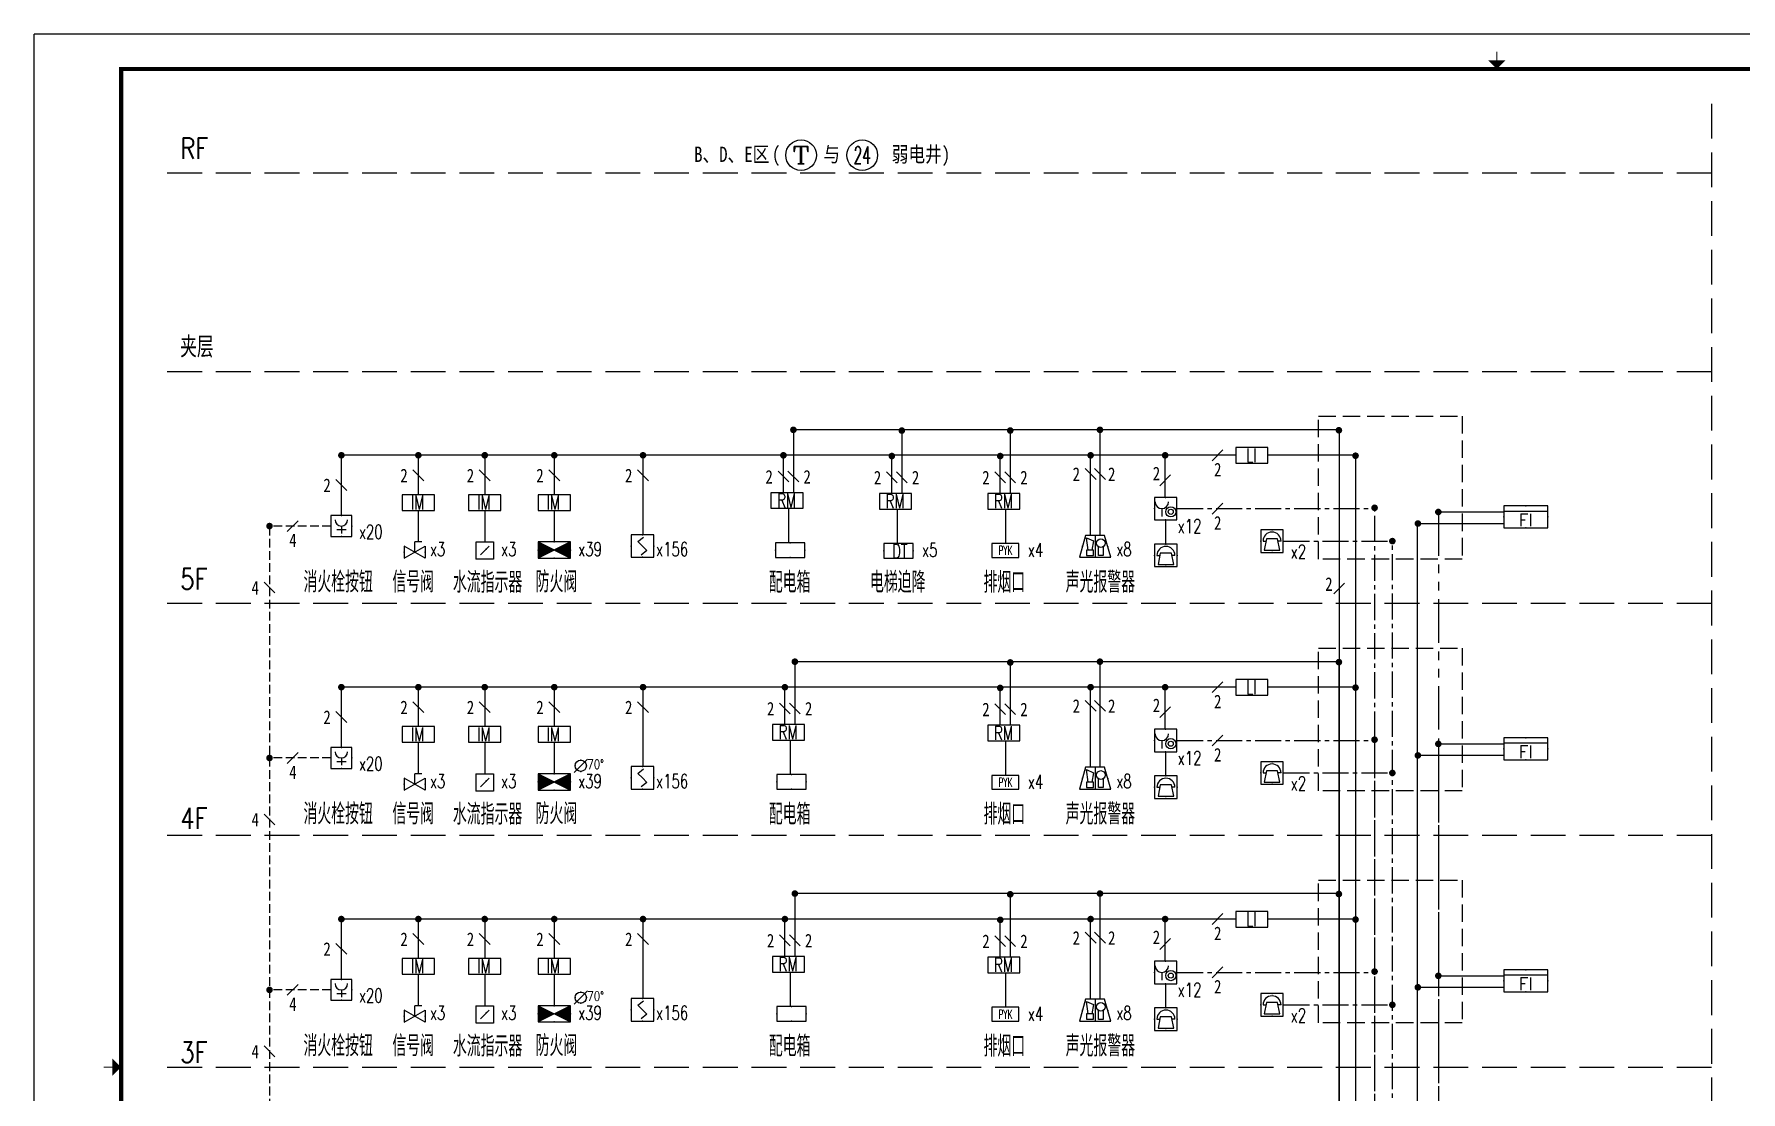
# Model space of a CAD drawing. Extents: x 913510 to 997610, y -270398 to 254224.
# Drawn here: x 913510 to 962577, y -171153 to -140743 of the extents above; entities that cross this region are included whole.
import ezdxf
from ezdxf.enums import TextEntityAlignment as Align

# ---------------------------------------------------------------- set-up
doc = ezdxf.new("R2010")
doc.units = 0
doc.header["$LTSCALE"] = 1000
doc.header["$MEASUREMENT"] = 0
for name, pattern in [('CENTER2', [1.125, 0.75, -0.125, 0.125, -0.125]), ('DASH', [0.35, 0.25, -0.1]), ('PHANTOM2', [1.25, 0.625, -0.125, 0.125, -0.125, 0.125, -0.125])]:
    doc.linetypes.add(name, pattern=pattern)
for name, color, linetype in [('0A', 7, 'Continuous'), ('AXIS', 3, 'Continuous'), ('AXIS_TEXT', 7, 'Continuous'), ('DIM-照明', 3, 'Continuous'), ('EQUIP', 3, 'Continuous'), ('EQUIP-消防', 3, 'Continuous'), ('TEL_TEXT', 7, 'Continuous'), ('WIRE-4', 6, 'Continuous'), ('图框', 139, 'Continuous'), ('电气', 2, 'Continuous'), ('电气-设备标注', 4, 'Continuous'), ('电气标注', 61, 'Continuous'), ('电气说明', 2, 'Continuous'), ('线路', 6, 'Continuous')]:
    doc.layers.add(name, color=color, linetype=linetype)
doc.styles.add('_COMPLEX', font='COMPLEX.shx', dxfattribs={"width": 0.5})
doc.styles.add('_TCH_AXIS', font='COMPLEX', dxfattribs={"bigfont": 'GBCBIG'})
doc.styles.add('_TEL_DIM', font='SIMPLEX', dxfattribs={"width": 0.8, "height": 3.5, "bigfont": 'HZTXT'})
doc.styles.add('COMPLEX', font='COMPLEX')
doc.styles.add('hzd', font='simplex.shx', dxfattribs={"width": 0.8, "bigfont": 'hztxt.shx'})
doc.styles.add('HZTXT', font='tj-romans1.shx', dxfattribs={"width": 0.6, "bigfont": 'hztxt.shx'})
doc.styles.get("Standard").update_dxf_attribs({"font": 'simhei.ttf'})
doc.styles.add('tjhztxt', font='tjromans.shx', dxfattribs={"bigfont": 'tjhztxt.shx'})
doc.styles.add('标题大', font='simhei.ttf')

# ---------------------------------------------------------------- blocks, each defined once
blk = doc.blocks.new('$TelecSys$00000014')
blk.add_line((0.4, 0.4), (-0.4, -0.4))
at = {"width": 0.8}
blk.add_attdef('N', text='', height=1, dxfattribs=at).set_placement((-0.02, 1.06), align=Align.MIDDLE)
blk = doc.blocks.new('$equip$00001630')
for p, q in [((-0.5, 0), (-0.5, -1)), ((0.5, 0), (-0.5, 0)), ((0.5, -1), (0.5, 0)), ((-0.169, -0.5), (-0.169, -0.85)), ((-0.5, -1), (0.5, -1))]:
    blk.add_line(p, q)
for radius in [0.226, 0.113]:
    blk.add_circle((0.227, -0.64), radius)
blk.add_arc((-0.169, -0.2), 0.3, 180, 0)
for p in [(0, 0), (-0.5, -0.5), (0.5, -0.5), (0, -1)]:
    blk.add_point(p)
at = {"flags": 9}
blk.add_attdef('A', (0, 0), '', height=0.00002, dxfattribs=at)
blk.add_attdef('B', text='', height=0.4, dxfattribs=at).set_placement((0.884, -0.7), align=Align.MIDDLE_CENTER)
blk = doc.blocks.new('$equip$00001602')
for p, q in [((0.5, 0), (-0.5, 0)), ((-0.5, 0), (-0.5, -1)), ((0.5, -1), (0.5, 0)), ((-0.4, -0.5), (-0.27, -0.5)), ((-0.25, -0.4), (-0.35, -0.9)), ((0.25, -0.4), (-0.25, -0.4)), ((0.35, -0.9), (0.25, -0.4)), ((0.4, -0.5), (0.27, -0.5)), ((-0.5, -1), (0.5, -1)), ((-0.35, -0.9), (0.35, -0.9))]:
    blk.add_line(p, q)
blk.add_arc((0, -0.5), 0.4, 0, 180)
for p in [(0, 0), (-0.5, -0.5), (0.5, -0.5), (0, -1)]:
    blk.add_point(p)
at = {"flags": 9}
blk.add_attdef('A', (0, 0), '', height=0.00002, dxfattribs=at)
blk.add_attdef('B', text='', height=0.4, dxfattribs=at).set_placement((0.784, -0.7), align=Align.MIDDLE_CENTER)
blk = doc.blocks.new('$equip$00001652')
for p, q in [((0.65, 0), (-0.65, 0)), ((-0.65, 0), (-0.65, -0.65)), ((0.65, -0.65), (0.65, 0)), ((-0.65, -0.65), (0.65, -0.65))]:
    blk.add_line(p, q)
for p in [(0, 0), (-0.65, -0.325), (0, -0.65), (0.65, -0.325)]:
    blk.add_point(p)
at = {"flags": 9}
blk.add_attdef('A', (0, 0), '', height=0.00002, dxfattribs=at)
blk.add_attdef('B', text='', height=0.4, dxfattribs=at).set_placement((1.034, -0.35), align=Align.MIDDLE_CENTER)
blk = doc.blocks.new('$equip$00001598')
for p, q in [((-0.5, 0), (-0.5, -1)), ((0.5, 0), (-0.5, 0)), ((0.5, -1), (0.5, 0)), ((-0.2, -0.3), (0.05, -0.1)), ((0, -0.5), (-0.2, -0.3)), ((0.2, -0.7), (-0.05, -0.9)), ((0, -0.5), (0.2, -0.7)), ((-0.5, -1), (0.5, -1))]:
    blk.add_line(p, q)
for p in [(0, 0), (-0.5, -0.5), (0.5, -0.5), (0, -1)]:
    blk.add_point(p)
at = {"flags": 9}
blk.add_attdef('A', (0, 0), '', height=0.00002, dxfattribs=at)
blk.add_attdef('B', text='', height=0.4, dxfattribs=at).set_placement((0.784, -0.7), align=Align.MIDDLE_CENTER)
blk = doc.blocks.new('$equip$00001943')
for p, q in [((-0.3, 0.35), (-0.5, -0.35)), ((0.3, 0.35), (-0.3, 0.35)), ((-0.22, -0.124), (-0.27, 0.276)), ((-0.27, 0.276), (-0.05, 0.176)), ((-0.05, 0.176), (-0.1, -0.124)), ((0, 0.35), (0, -0.35)), ((0.5, -0.35), (0.3, 0.35)), ((-0.5, -0.35), (0.5, -0.35)), ((-0.27, -0.124), (-0.27, -0.294)), ((-0.05, -0.124), (-0.27, -0.124)), ((-0.27, -0.294), (-0.05, -0.294)), ((-0.05, -0.294), (-0.05, -0.124)), ((0.112, -0.298), (0.112, -0.013)), ((0.262, -0.298), (0.112, -0.298)), ((0.262, -0.013), (0.262, -0.298))]:
    blk.add_line(p, q)
blk.add_circle((0.187, 0.102), 0.139)
for p in [(-0.4, 0), (0, 0.35), (0, -0.35), (0.404, -0.012)]:
    blk.add_point(p)
at = {"layer": 'TEL_TEXT', "style": '_TEL_DIM', "flags": 1}
blk.add_attdef('A', text='', height=0.00002, dxfattribs=at).set_placement((0, 0), align=Align.MIDDLE_CENTER)
blk = doc.blocks.new('$equip$00001712')
for p, q in [((-0.5, 1), (-0.5, 0)), ((0.5, 1), (-0.5, 1)), ((0.5, 0), (0.5, 1)), ((-0.5, 0), (0.5, 0)), ((-0.219, 0.331), (0.222, 0.331)), ((0, 0.5), (0, 0.15))]:
    blk.add_line(p, q)
blk.add_arc((0, 0.8), 0.3, 180, 0)
for p in [(0, 1), (-0.5, 0.5), (0, 0), (0.5, 0.5)]:
    blk.add_point(p)
at = {"flags": 1}
for tag, height, p in [('A', 0.00002, (0, 0)), ('B', 0.4, (0.726, 0.302))]:
    blk.add_attdef(tag, text='', height=height, dxfattribs=at).set_placement(p, align=Align.MIDDLE_CENTER)
blk = doc.blocks.new('$equip$00001653')
for p, q in [((0.65, 0), (-0.65, 0)), ((-0.65, 0), (-0.65, -0.65)), ((0.65, -0.65), (0.65, 0)), ((-0.65, -0.15), (0.65, -0.15)), ((-0.65, -0.65), (0.65, -0.65))]:
    blk.add_line(p, q)
for p in [(0, 0), (-0.65, -0.325), (0.65, -0.325), (0, -0.65)]:
    blk.add_point(p)
at = {"flags": 9}
blk.add_attdef('A', (0, 0), '', height=0.00002, dxfattribs=at)
blk.add_attdef('B', text='', height=0.4, dxfattribs=at).set_placement((0.934, -0.35), align=Align.MIDDLE_CENTER)
blk = doc.blocks.new('$equip$00001644')
blk.add_line((-0.59, -1.09), (0.59, 0.09))
blk.add_circle((0, -0.5), 0.5)
for p in [(0, 0), (-0.5, -0.5), (0, -1), (0.5, -0.5)]:
    blk.add_point(p)
at = {"style": 'hzd', "width": 0.8}
blk.add_text('70%%d', height=0.833, dxfattribs=at).set_placement((0.58, -0.79))
at = {"flags": 9}
blk.add_attdef('A', (0, 0), '', height=0.00002, dxfattribs=at)
blk.add_attdef('B', text='', height=0.4, dxfattribs=at).set_placement((2.43, -0.64), align=Align.MIDDLE_CENTER)
blk = doc.blocks.new('$equip$00001917')
for p, q in [((0.65, 0.325), (-0.65, 0.325)), ((0.65, 0.325), (-0.65, -0.325)), ((-0.65, 0.325), (0.65, -0.325)), ((-0.65, 0.325), (-0.65, -0.325)), ((0.65, -0.325), (0.65, 0.325)), ((-0.65, -0.325), (0.65, -0.325))]:
    blk.add_line(p, q)
for p in [(-0.65, 0), (0, 0.325), (0.65, 0), (0, -0.325)]:
    blk.add_point(p)
for points in [[(-0.65, 0.325), (0, 0), (-0.65, -0.325)], [(0.65, 0.325), (0, 0), (0.65, -0.325)]]:
    blk.add_solid(points)
at = {"layer": 'TEL_TEXT', "style": '_TEL_DIM', "flags": 1}
blk.add_attdef('A', text='', height=0.00002, dxfattribs=at).set_placement((0, 0), align=Align.MIDDLE_CENTER)
blk = doc.blocks.new('_LINKPT1')
at = {"color": 0}
blk.add_line((0, 0), (0, 0), dxfattribs=at)
blk = doc.blocks.new('3S2OQ2I8')
for p, q in [((-0.5, 0.5), (0.5, 0.5)), ((-0.5, -0.5), (-0.5, 0.5)), ((-0.25, -0.25), (0.25, 0.25)), ((0.5, 0.5), (0.5, -0.5)), ((0.5, -0.5), (-0.5, -0.5))]:
    blk.add_line(p, q)
at = {"const_width": 0.04, "flags": 128}
blk.add_lwpolyline([(-0.5, -0.5), (-0.5, 0.5), (0.5, 0.5), (0.5, -0.5)], close=True, dxfattribs=at)
blk.add_solid([(0.25, 0.25), (0.021, 0.097), (0.097, 0.029)])
at = {"xscale": 0.002, "yscale": 0.002, "zscale": 0.002}
for p in [(-0.5, 0), (0, 0.5), (0.5, 0), (0, -0.5)]:
    blk.add_blockref('_LINKPT1', p, dxfattribs=at)
at = {"flags": 9}
blk.add_attdef('A', (0, 0), '', height=0.00002, dxfattribs=at)
blk = doc.blocks.new('$VALVE$00000437')
for p in [(0, 0), (87, 124)]:
    blk.add_line(p, (0, 124))
blk.add_lwpolyline([(-125, -72), (125, 72), (125, -72), (-125, 72)], close=True)
for p in [(-125, 0), (125, 0)]:
    blk.add_point(p)
blk = doc.blocks.new('6A2DRK5Q')
for p, q in [((0.78, 0.4), (-0.78, 0.4)), ((-0.78, 0.4), (-0.78, -0.4)), ((0.78, -0.4), (0.78, 0.4)), ((-0.78, -0.4), (0.78, -0.4))]:
    blk.add_line(p, q)
at = {"xscale": 0.002, "yscale": 0.002, "zscale": 0.002}
for p in [(-0.78, 0), (0, 0.4), (0.78, 0), (0, -0.4)]:
    blk.add_blockref('_LINKPT1', p, dxfattribs=at)
at = {"style": '_COMPLEX', "width": 0.6, "flags": 8}
blk.add_attdef('$TEXT$', text='', height=0.52, dxfattribs=at).set_placement((0, 0), align=Align.MIDDLE_CENTER)
at = {"flags": 9}
blk.add_attdef('A', (0, 0), '', height=0.00002, dxfattribs=at)
blk = doc.blocks.new('_AXISO')
blk.add_circle((0, 0), 0.5)
at = {"layer": 'AXIS_TEXT', "style": 'COMPLEX', "width": 1.041667}
blk.add_attdef('A', text='', height=0.56, dxfattribs=at).set_placement((-0.25, -0.28), (0.25, -0.28), align=Align.FIT)
blk = doc.blocks.new('TJAD_TK_A1')
at = {"layer": '图框', "color": 0}
for p in [(1341.38, 950.45), (500.38, 356.45)]:
    blk.add_line(p, (500.38, 950.45), dxfattribs=at)
at = {"layer": '图框', "color": 0, "const_width": 0.3}
for points in [[(920.88, 942.95), (920.88, 945.45)], [(522.88, 653.45), (520.38, 653.45)]]:
    blk.add_lwpolyline(points, dxfattribs=at)
at = {"layer": '图框', "color": 0, "const_width": 1.2}
blk.add_lwpolyline([(1331.38, 940.45), (525.38, 940.45), (525.38, 366.45), (1331.38, 366.45)], close=True, dxfattribs=at)
at = {"layer": '图框', "color": 0}
for points in [[(918.38, 942.95), (923.38, 942.95), (920.88, 940.45)], [(522.88, 650.95), (522.88, 655.95), (525.38, 653.45)]]:
    blk.add_solid(points, dxfattribs=at)

msp = doc.modelspace()

# ---------------------------------------------------------------- linework, layer by layer
at = {"layer": 'WIRE-4', "color": 6}
for p, q in [((951027, -152119, 132), (935338, -152119, 132)), ((935338, -152119), (935338, -153923)), ((938455, -152140), (938455, -153944)), ((941572, -152140), (941572, -153944)), ((944152, -152119), (944152, -155153)), ((951027, -152119, 132), (951027, -185292, 132)), ((948055, -152852, 132), (922343, -152851, 339)), ((922343, -154587, 339), (922343, -152851, 339)), ((924555, -152851, 339), (924555, -153984, 339)), ((926464, -152851, 339), (926464, -153984, 339)), ((928464, -152851, 339), (928464, -153984, 339)), ((931015, -155136, 339), (931015, -152851, 339)), ((935051, -153923), (935051, -152852)), ((938168, -153944), (938168, -152873)), ((941284, -153944), (941284, -152873)), ((943883, -155153), (943883, -152852)), ((946026, -154061, 132), (946026, -152852, 132)), ((946026, -154061, 132), (946026, -152920, 132)), ((951506, -152852, 132), (948980, -152852, 132)), ((951506, -184079, 132), (951506, -152852, 132)), ((924555, -154434, 339), (924555, -155342, 339)), ((926464, -154434, 339), (926464, -155342, 339)), ((928464, -154434, 339), (928464, -155342, 339)), ((935200, -154386), (935200, -155366)), ((938317, -154407), (938317, -155387)), ((941433, -154407), (941433, -155387)), ((955765, -154489, 132), (953886, -154489, 132)), ((946040, -154709, 132), (946040, -155405, 132)), ((946040, -154709, 132), (946040, -155405, 132)), ((953273, -154819, 132), (953273, -184530, 132)), ((955765, -154819, 132), (953273, -154819, 132)), ((951027, -158785, 132), (935381, -158785, 132)), ((935381, -158785, 132), (935381, -160589, 132)), ((941572, -158807), (941572, -160611)), ((944152, -158785), (944152, -161820)), ((951027, -191119, 132), (951027, -158785, 132)), ((948055, -159519, 132), (922343, -159518, 339)), ((922343, -161254, 339), (922343, -159518, 339)), ((924555, -159518, 339), (924555, -160651, 339)), ((926464, -159518, 339), (926464, -160651, 339)), ((928464, -159518, 339), (928464, -160651, 339)), ((931015, -161802, 339), (931015, -159518, 339)), ((935094, -160589, 132), (935094, -159519, 132)), ((941284, -160611), (941284, -159540)), ((943883, -161820), (943883, -159519)), ((946026, -160728, 132), (946026, -159519, 132)), ((946026, -160728, 132), (946026, -159587, 132)), ((951506, -159519, 132), (948980, -159519, 132)), ((951506, -188057, 132), (951506, -159519, 132)), ((924555, -161101, 339), (924555, -162009, 339)), ((926464, -161101, 339), (926464, -162009, 339)), ((928464, -161101, 339), (928464, -162009, 339)), ((935243, -161053, 132), (935243, -162033, 132)), ((941433, -161074), (941433, -162054)), ((946040, -161376, 132), (946040, -162071, 132)), ((946040, -161376, 132), (946040, -162071, 132)), ((955765, -161155, 132), (953886, -161155, 132)), ((953273, -161486, 132), (953273, -188516, 132)), ((955765, -161486, 132), (953273, -161486, 132)), ((951027, -165452, 132), (935381, -165452, 132)), ((935381, -165452, 132), (935381, -167256, 132)), ((941572, -165473), (941572, -167277)), ((944152, -165452), (944152, -168486)), ((948055, -166185, 132), (922343, -166185, 339)), ((922343, -167920, 339), (922343, -166185, 339)), ((924555, -166185, 339), (924555, -167318, 339)), ((926464, -166185, 339), (926464, -167318, 339)), ((928464, -166185, 339), (928464, -167318, 339)), ((931015, -168469, 339), (931015, -166185, 339)), ((935094, -167256, 132), (935094, -166185, 132)), ((941284, -167277), (941284, -166207)), ((943883, -168486), (943883, -166185)), ((946026, -167395, 132), (946026, -166185, 132)), ((946026, -167395, 132), (946026, -166254, 132)), ((951506, -166185, 132), (948980, -166185, 132)), ((924555, -167768, 339), (924555, -168675, 339)), ((926464, -167768, 339), (926464, -168675, 339)), ((928464, -167768, 339), (928464, -168675, 339)), ((935243, -167719, 132), (935243, -168699, 132)), ((941433, -167741), (941433, -168721)), ((946040, -168043, 132), (946040, -168738, 132)), ((946040, -168043, 132), (946040, -168738, 132)), ((955765, -168152, 132), (953273, -168152, 132)), ((955765, -167822, 132), (953886, -167822, 132))]:
    msp.add_line(p, q, dxfattribs=at)
at = {"layer": 'WIRE-4', "color": 6, "linetype": 'CENTER2'}
for p, q in [((946364, -154385, 132), (952058, -154385, 132)), ((952058, -186839, 132), (952058, -154385, 132)), ((949422, -155318, 132), (952565, -155318, 132)), ((952565, -187946, 132), (952565, -155318, 132)), ((946364, -161052, 132), (952058, -161052, 132)), ((952058, -193385, 132), (952058, -161052, 132)), ((949422, -161985, 132), (952565, -161985, 132)), ((946364, -167719, 132), (952058, -167719, 132)), ((949422, -168651, 132), (952565, -168651, 132))]:
    msp.add_line(p, q, dxfattribs=at)
at = {"layer": 'WIRE-4', "color": 6, "linetype": 'PHANTOM2', "ltscale": 2}
for p, q in [((953886, -154489, 132), (953886, -186133, 132)), ((953886, -161155, 132), (953886, -190098, 132))]:
    msp.add_line(p, q, dxfattribs=at)
at = {"layer": 'WIRE-4', "color": 6, "linetype": 'DASH'}
for p, q in [((922043, -154887, 339), (920277, -154887, 339)), ((920277, -154903, 132), (920277, -197476, 10)), ((922043, -161554, 339), (920277, -161554, 339)), ((922043, -168220, 339), (920277, -168220, 339))]:
    msp.add_line(p, q, dxfattribs=at)
at = {"layer": 'WIRE-4', "color": 3, "linetype": 'DASH', "ltscale": 2, "elevation": 264}
for points in [[(950432, -151728), (954562, -151728), (954562, -155833), (950432, -155833)], [(950432, -158395), (954562, -158395), (954562, -162500), (950432, -162500)], [(950432, -165062), (954562, -165062), (954562, -169167), (950432, -169167)]]:
    msp.add_lwpolyline(points, close=True, dxfattribs=at)
at = {"layer": '电气'}
for points, elevation in [([(948055, -153081), (948980, -153081), (948980, -152631), (948055, -152631)], 264), ([(924093, -154434), (925018, -154434), (925018, -153984), (924093, -153984)], 264), ([(926001, -154434), (926927, -154434), (926927, -153984), (926001, -153984)], 264), ([(928001, -154434), (928926, -154434), (928926, -153984), (928001, -153984)], 264), ([(934693, -154376), (935619, -154376), (935619, -153926), (934693, -153926)], 132), ([(937810, -154397), (938735, -154397), (938735, -153947), (937810, -153947)], 132), ([(940927, -154397), (941852, -154397), (941852, -153947), (940927, -153947)], 132), ([(948055, -159748), (948980, -159748), (948980, -159298), (948055, -159298)], 264), ([(924093, -161101), (925018, -161101), (925018, -160651), (924093, -160651)], 264), ([(926001, -161101), (926927, -161101), (926927, -160651), (926001, -160651)], 264), ([(928001, -161101), (928926, -161101), (928926, -160651), (928001, -160651)], 264), ([(934736, -161043), (935661, -161043), (935661, -160593), (934736, -160593)], 264), ([(940927, -161064), (941852, -161064), (941852, -160614), (940927, -160614)], 132), ([(948055, -166414), (948980, -166414), (948980, -165964), (948055, -165964)], 264), ([(924093, -167768), (925018, -167768), (925018, -167318), (924093, -167318)], 264), ([(926001, -167768), (926927, -167768), (926927, -167318), (926001, -167318)], 264), ([(928001, -167768), (928926, -167768), (928926, -167318), (928001, -167318)], 264), ([(934736, -167709), (935661, -167709), (935661, -167259), (934736, -167259)], 264), ([(940927, -167731), (941852, -167731), (941852, -167281), (940927, -167281)], 132)]:
    msp.add_lwpolyline(points, close=True, dxfattribs=dict(at, elevation=elevation))
at = {"layer": '电气标注', "color": 2, "const_width": 94.5}
for points, elevation in [([(935291, -152119, 1), (935386, -152119, 1)], 132), ([(938407, -152140, 1), (938503, -152140, 1)], 132), ([(941524, -152140, 1), (941620, -152140, 1)], 132), ([(944104, -152119, 1), (944199, -152119, 1)], 132), ([(950973, -152131, 1), (951068, -152131, 1)], 264), ([(922295, -152851, 1), (922391, -152851, 1)], 264), ([(924508, -152851, 1), (924603, -152851, 1)], 264), ([(926416, -152851, 1), (926512, -152851, 1)], 264), ([(928416, -152851, 1), (928511, -152851, 1)], 264), ([(930967, -152851, 1), (931063, -152851, 1)], 264), ([(935003, -152852, 1), (935099, -152852, 1)], 132), ([(938120, -152873, 1), (938215, -152873, 1)], 132), ([(941237, -152873, 1), (941332, -152873, 1)], 132), ([(943835, -152852, 1), (943931, -152852, 1)], 132), ([(945978, -152852, 1), (946073, -152852, 1)], 264), ([(951452, -152864, 1), (951547, -152864, 1)], 264), ([(951998, -154361, 1), (952094, -154361, 1)], 264), ([(953832, -154482, 1), (953927, -154482, 1)], 264), ([(920229, -154887, 1), (920324, -154887, 1)], 264), ([(953244, -154813, 1), (953339, -154813, 1)], 264), ([(952510, -155318, 1), (952605, -155318, 1)], 264), ([(935333, -158785, 1), (935429, -158785, 1)], 264), ([(941524, -158807, 1), (941620, -158807, 1)], 132), ([(944104, -158785, 1), (944199, -158785, 1)], 132), ([(950973, -158798, 1), (951068, -158798, 1)], 264), ([(922295, -159518, 1), (922391, -159518, 1)], 264), ([(924508, -159518, 1), (924603, -159518, 1)], 264), ([(926416, -159518, 1), (926512, -159518, 1)], 264), ([(928416, -159518, 1), (928511, -159518, 1)], 264), ([(930967, -159518, 1), (931063, -159518, 1)], 264), ([(935046, -159519, 1), (935141, -159519, 1)], 264), ([(941237, -159540, 1), (941332, -159540, 1)], 132), ([(943835, -159519, 1), (943931, -159519, 1)], 132), ([(945978, -159519, 1), (946073, -159519, 1)], 264), ([(951452, -159531, 1), (951547, -159531, 1)], 264), ([(951998, -161028, 1), (952094, -161028, 1)], 264), ([(953244, -161480, 1), (953339, -161480, 1)], 264), ([(953832, -161149, 1), (953927, -161149, 1)], 264), ([(920229, -161554, 1), (920324, -161554, 1)], 264), ([(952510, -161985, 1), (952605, -161985, 1)], 264), ([(935333, -165452, 1), (935429, -165452, 1)], 264), ([(941524, -165473, 1), (941620, -165473, 1)], 132), ([(944104, -165452, 1), (944199, -165452, 1)], 132), ([(950973, -165465, 1), (951068, -165465, 1)], 264), ([(922295, -166185, 1), (922391, -166185, 1)], 264), ([(924508, -166185, 1), (924603, -166185, 1)], 264), ([(926416, -166185, 1), (926512, -166185, 1)], 264), ([(928416, -166185, 1), (928511, -166185, 1)], 264), ([(930967, -166185, 1), (931063, -166185, 1)], 264), ([(935046, -166185, 1), (935141, -166185, 1)], 264), ([(941237, -166207, 1), (941332, -166207, 1)], 132), ([(943835, -166185, 1), (943931, -166185, 1)], 132), ([(945978, -166185, 1), (946073, -166185, 1)], 264), ([(951452, -166198, 1), (951547, -166198, 1)], 264), ([(951998, -167694, 1), (952094, -167694, 1)], 264), ([(953832, -167815, 1), (953927, -167815, 1)], 264), ([(920229, -168220, 1), (920324, -168220, 1)], 264), ([(953244, -168147, 1), (953339, -168147, 1)], 264), ([(952510, -168651, 1), (952605, -168651, 1)], 264)]:
    msp.add_lwpolyline(points, format="xyb", close=True, dxfattribs=dict(at, elevation=elevation))
at = {"layer": '线路', "color": 0, "linetype": 'DASH', "ltscale": 4}
for p, q in [((961736, -142743), (961736, -197476)), ((961736, -144737, 264), (917245, -144737, 264)), ((961736, -150448, 264), (917245, -150448, 264)), ((961736, -157114, 264), (917245, -157114, 264)), ((961736, -163781, 264), (917245, -163781, 264)), ((961736, -170448, 264), (917245, -170448, 264))]:
    msp.add_line(p, q, dxfattribs=at)

# ---------------------------------------------------------------- block references
at = {"layer": 'AXIS'}
ref = msp.add_blockref('_AXISO', (935559, -144224, 132), dxfattribs=dict(at, xscale=880, yscale=880, zscale=880))
ref.add_attrib('A', 'T', dxfattribs={"layer": 'AXIS_TEXT', "height": 498, "style": '_TCH_AXIS', "width": 1.4}).set_placement((935310, -144473, 132), (935808, -144473, 132), align=Align.FIT)
ref = msp.add_blockref('_AXISO', (937317, -144224, 132), dxfattribs=dict(at, xscale=880, yscale=880, zscale=880))
ref.add_attrib('A', '24', dxfattribs={"layer": 'AXIS_TEXT', "height": 497.8, "style": '_TCH_AXIS', "width": 0.583333}).set_placement((937069, -144473, 132), (937566, -144473, 132), align=Align.FIT)
at = {"layer": 'DIM-照明'}
ref = msp.add_blockref('$TelecSys$00000014', (947531, -152852, 264), dxfattribs=dict(at, xscale=388.7999999999689, yscale=388.7999999999689, zscale=388.8, rotation=180))
ref.add_attrib('N', '2', dxfattribs={"layer": '0', "height": 389, "width": 0.8}).set_placement((947538, -153262, 264), align=Align.MIDDLE)
ref = msp.add_blockref('$TelecSys$00000014', (922343, -153707, 471), dxfattribs=dict(at, xscale=388.7999999999689, yscale=388.7999999999689, zscale=388.8, rotation=90))
ref.add_attrib('N', '2', dxfattribs={"layer": '0', "height": 389, "width": 0.8}).set_placement((921932, -153714, 471), align=Align.MIDDLE)
ref = msp.add_blockref('$TelecSys$00000014', (924555, -153426, 471), dxfattribs=dict(at, xscale=388.7999999999689, yscale=388.7999999999689, zscale=388.8, rotation=90))
ref.add_attrib('N', '2', dxfattribs={"layer": '0', "height": 389, "width": 0.8}).set_placement((924145, -153432, 471), align=Align.MIDDLE)
ref = msp.add_blockref('$TelecSys$00000014', (926464, -153426, 471), dxfattribs=dict(at, xscale=388.7999999999689, yscale=388.7999999999689, zscale=388.8, rotation=90))
ref.add_attrib('N', '2', dxfattribs={"layer": '0', "height": 389, "width": 0.8}).set_placement((926054, -153432, 471), align=Align.MIDDLE)
ref = msp.add_blockref('$TelecSys$00000014', (928464, -153426, 471), dxfattribs=dict(at, xscale=388.7999999999689, yscale=388.7999999999689, zscale=388.8, rotation=90))
ref.add_attrib('N', '2', dxfattribs={"layer": '0', "height": 389, "width": 0.8}).set_placement((928053, -153432, 471), align=Align.MIDDLE)
ref = msp.add_blockref('$TelecSys$00000014', (931015, -153426, 471), dxfattribs=dict(at, xscale=388.7999999999689, yscale=388.7999999999689, zscale=388.8, rotation=90))
ref.add_attrib('N', '2', dxfattribs={"layer": '0', "height": 389, "width": 0.8}).set_placement((930604, -153432, 471), align=Align.MIDDLE)
ref = msp.add_blockref('$TelecSys$00000014', (935051, -153463, 132), dxfattribs=dict(at, xscale=388.7999999999689, yscale=388.7999999999689, zscale=388.8, rotation=90))
ref.add_attrib('N', '2', dxfattribs={"layer": '0', "height": 389, "width": 0.8}).set_placement((934641, -153470, 132), align=Align.MIDDLE)
ref = msp.add_blockref('$TelecSys$00000014', (935338, -153463, 132), dxfattribs=dict(at, xscale=388.7999999999689, yscale=388.7999999999689, zscale=388.8, rotation=90))
ref.add_attrib('N', '2', dxfattribs={"layer": '0', "height": 389, "width": 0.8}).set_placement((935734, -153470, 132), align=Align.MIDDLE)
ref = msp.add_blockref('$TelecSys$00000014', (938168, -153485, 132), dxfattribs=dict(at, xscale=388.7999999999689, yscale=388.7999999999689, zscale=388.8, rotation=90))
ref.add_attrib('N', '2', dxfattribs={"layer": '0', "height": 389, "width": 0.8}).set_placement((937757, -153492, 132), align=Align.MIDDLE)
ref = msp.add_blockref('$TelecSys$00000014', (938455, -153485, 132), dxfattribs=dict(at, xscale=388.7999999999689, yscale=388.7999999999689, zscale=388.8, rotation=90))
ref.add_attrib('N', '2', dxfattribs={"layer": '0', "height": 389, "width": 0.8}).set_placement((938850, -153492, 132), align=Align.MIDDLE)
ref = msp.add_blockref('$TelecSys$00000014', (941284, -153485, 132), dxfattribs=dict(at, xscale=388.7999999999689, yscale=388.7999999999689, zscale=388.8, rotation=90))
ref.add_attrib('N', '2', dxfattribs={"layer": '0', "height": 389, "width": 0.8}).set_placement((940874, -153492, 132), align=Align.MIDDLE)
ref = msp.add_blockref('$TelecSys$00000014', (941572, -153485, 132), dxfattribs=dict(at, xscale=388.7999999999689, yscale=388.7999999999689, zscale=388.8, rotation=90))
ref.add_attrib('N', '2', dxfattribs={"layer": '0', "height": 389, "width": 0.8}).set_placement((941967, -153492, 132), align=Align.MIDDLE)
ref = msp.add_blockref('$TelecSys$00000014', (943883, -153387, 132), dxfattribs=dict(at, xscale=388.7999999999689, yscale=388.7999999999689, zscale=388.8, rotation=90))
ref.add_attrib('N', '2', dxfattribs={"layer": '0', "height": 389, "width": 0.8}).set_placement((943472, -153394, 132), align=Align.MIDDLE)
ref = msp.add_blockref('$TelecSys$00000014', (944152, -153387, 132), dxfattribs=dict(at, xscale=388.7999999999689, yscale=388.7999999999689, zscale=388.8, rotation=90))
ref.add_attrib('N', '2', dxfattribs={"layer": '0', "height": 389, "width": 0.8}).set_placement((944490, -153394, 132), align=Align.MIDDLE)
ref = msp.add_blockref('$TelecSys$00000014', (946027, -153569, 264), dxfattribs=dict(at, xscale=388.7999999999689, yscale=388.7999999999689, zscale=388.8, rotation=180))
ref.add_attrib('N', '2', dxfattribs={"layer": '0', "height": 389, "width": 0.8}).set_placement((945776, -153374, 264), align=Align.MIDDLE)
ref = msp.add_blockref('$TelecSys$00000014', (947531, -154384, 264), dxfattribs=dict(at, xscale=388.7999999999689, yscale=388.7999999999689, zscale=388.8, rotation=180))
ref.add_attrib('N', '2', dxfattribs={"layer": '0', "height": 389, "width": 0.8}).set_placement((947538, -154794, 264), align=Align.MIDDLE)
ref = msp.add_blockref('$TelecSys$00000014', (920944, -154887, 471), dxfattribs=dict(at, xscale=388.7999999999689, yscale=388.7999999999689, zscale=388.8, rotation=180))
ref.add_attrib('N', '4', dxfattribs={"layer": '0', "height": 389, "width": 0.8}).set_placement((920950, -155297, 471), align=Align.MIDDLE)
ref = msp.add_blockref('$TelecSys$00000014', (920277, -156654, 471), dxfattribs=dict(at, xscale=388.7999999999689, yscale=388.7999999999689, zscale=388.8, rotation=90))
ref.add_attrib('N', '4', dxfattribs={"layer": '0', "height": 389, "width": 0.8}).set_placement((919866, -156661, 471), align=Align.MIDDLE)
ref = msp.add_blockref('$TelecSys$00000014', (951027, -156682, 132), dxfattribs=dict(at, xscale=388.7999999999689, yscale=388.7999999999689, zscale=388.8, rotation=180))
ref.add_attrib('N', '2', dxfattribs={"layer": '0', "height": 389, "width": 0.8}).set_placement((950733, -156554, 132), align=Align.MIDDLE)
ref = msp.add_blockref('$TelecSys$00000014', (947531, -159519, 264), dxfattribs=dict(at, xscale=388.7999999999689, yscale=388.7999999999689, zscale=388.8, rotation=180))
ref.add_attrib('N', '2', dxfattribs={"layer": '0', "height": 389, "width": 0.8}).set_placement((947538, -159929, 264), align=Align.MIDDLE)
ref = msp.add_blockref('$TelecSys$00000014', (924555, -160092, 471), dxfattribs=dict(at, xscale=388.7999999999689, yscale=388.7999999999689, zscale=388.8, rotation=90))
ref.add_attrib('N', '2', dxfattribs={"layer": '0', "height": 389, "width": 0.8}).set_placement((924145, -160099, 471), align=Align.MIDDLE)
ref = msp.add_blockref('$TelecSys$00000014', (926464, -160092, 471), dxfattribs=dict(at, xscale=388.7999999999689, yscale=388.7999999999689, zscale=388.8, rotation=90))
ref.add_attrib('N', '2', dxfattribs={"layer": '0', "height": 389, "width": 0.8}).set_placement((926054, -160099, 471), align=Align.MIDDLE)
ref = msp.add_blockref('$TelecSys$00000014', (928464, -160092, 471), dxfattribs=dict(at, xscale=388.7999999999689, yscale=388.7999999999689, zscale=388.8, rotation=90))
ref.add_attrib('N', '2', dxfattribs={"layer": '0', "height": 389, "width": 0.8}).set_placement((928053, -160099, 471), align=Align.MIDDLE)
ref = msp.add_blockref('$TelecSys$00000014', (931015, -160092, 471), dxfattribs=dict(at, xscale=388.7999999999689, yscale=388.7999999999689, zscale=388.8, rotation=90))
ref.add_attrib('N', '2', dxfattribs={"layer": '0', "height": 389, "width": 0.8}).set_placement((930604, -160099, 471), align=Align.MIDDLE)
ref = msp.add_blockref('$TelecSys$00000014', (935094, -160130, 264), dxfattribs=dict(at, xscale=388.7999999999689, yscale=388.7999999999689, zscale=388.8, rotation=90))
ref.add_attrib('N', '2', dxfattribs={"layer": '0', "height": 389, "width": 0.8}).set_placement((934683, -160137, 264), align=Align.MIDDLE)
ref = msp.add_blockref('$TelecSys$00000014', (935381, -160130, 264), dxfattribs=dict(at, xscale=388.7999999999689, yscale=388.7999999999689, zscale=388.8, rotation=90))
ref.add_attrib('N', '2', dxfattribs={"layer": '0', "height": 389, "width": 0.8}).set_placement((935776, -160137, 264), align=Align.MIDDLE)
ref = msp.add_blockref('$TelecSys$00000014', (943883, -160054, 132), dxfattribs=dict(at, xscale=388.7999999999689, yscale=388.7999999999689, zscale=388.8, rotation=90))
ref.add_attrib('N', '2', dxfattribs={"layer": '0', "height": 389, "width": 0.8}).set_placement((943472, -160061, 132), align=Align.MIDDLE)
ref = msp.add_blockref('$TelecSys$00000014', (944152, -160054, 132), dxfattribs=dict(at, xscale=388.7999999999689, yscale=388.7999999999689, zscale=388.8, rotation=90))
ref.add_attrib('N', '2', dxfattribs={"layer": '0', "height": 389, "width": 0.8}).set_placement((944490, -160061, 132), align=Align.MIDDLE)
ref = msp.add_blockref('$TelecSys$00000014', (946027, -160236, 264), dxfattribs=dict(at, xscale=388.7999999999689, yscale=388.7999999999689, zscale=388.8, rotation=180))
ref.add_attrib('N', '2', dxfattribs={"layer": '0', "height": 389, "width": 0.8}).set_placement((945776, -160040, 264), align=Align.MIDDLE)
ref = msp.add_blockref('$TelecSys$00000014', (922343, -160374, 471), dxfattribs=dict(at, xscale=388.7999999999689, yscale=388.7999999999689, zscale=388.8, rotation=90))
ref.add_attrib('N', '2', dxfattribs={"layer": '0', "height": 389, "width": 0.8}).set_placement((921932, -160381, 471), align=Align.MIDDLE)
ref = msp.add_blockref('$TelecSys$00000014', (941284, -160152, 132), dxfattribs=dict(at, xscale=388.7999999999689, yscale=388.7999999999689, zscale=388.8, rotation=90))
ref.add_attrib('N', '2', dxfattribs={"layer": '0', "height": 389, "width": 0.8}).set_placement((940874, -160158, 132), align=Align.MIDDLE)
ref = msp.add_blockref('$TelecSys$00000014', (941572, -160152, 132), dxfattribs=dict(at, xscale=388.7999999999689, yscale=388.7999999999689, zscale=388.8, rotation=90))
ref.add_attrib('N', '2', dxfattribs={"layer": '0', "height": 389, "width": 0.8}).set_placement((941967, -160158, 132), align=Align.MIDDLE)
ref = msp.add_blockref('$TelecSys$00000014', (947531, -161051, 264), dxfattribs=dict(at, xscale=388.7999999999689, yscale=388.7999999999689, zscale=388.8, rotation=180))
ref.add_attrib('N', '2', dxfattribs={"layer": '0', "height": 389, "width": 0.8}).set_placement((947538, -161461, 264), align=Align.MIDDLE)
ref = msp.add_blockref('$TelecSys$00000014', (920944, -161554, 471), dxfattribs=dict(at, xscale=388.7999999999689, yscale=388.7999999999689, zscale=388.8, rotation=180))
ref.add_attrib('N', '4', dxfattribs={"layer": '0', "height": 389, "width": 0.8}).set_placement((920950, -161964, 471), align=Align.MIDDLE)
ref = msp.add_blockref('$TelecSys$00000014', (920277, -163321, 471), dxfattribs=dict(at, xscale=388.7999999999689, yscale=388.7999999999689, zscale=388.8, rotation=90))
ref.add_attrib('N', '4', dxfattribs={"layer": '0', "height": 389, "width": 0.8}).set_placement((919866, -163328, 471), align=Align.MIDDLE)
ref = msp.add_blockref('$TelecSys$00000014', (947531, -166185, 264), dxfattribs=dict(at, xscale=388.7999999999689, yscale=388.7999999999689, zscale=388.8, rotation=180))
ref.add_attrib('N', '2', dxfattribs={"layer": '0', "height": 389, "width": 0.8}).set_placement((947538, -166596, 264), align=Align.MIDDLE)
ref = msp.add_blockref('$TelecSys$00000014', (924555, -166759, 471), dxfattribs=dict(at, xscale=388.7999999999689, yscale=388.7999999999689, zscale=388.8, rotation=90))
ref.add_attrib('N', '2', dxfattribs={"layer": '0', "height": 389, "width": 0.8}).set_placement((924145, -166766, 471), align=Align.MIDDLE)
ref = msp.add_blockref('$TelecSys$00000014', (926464, -166759, 471), dxfattribs=dict(at, xscale=388.7999999999689, yscale=388.7999999999689, zscale=388.8, rotation=90))
ref.add_attrib('N', '2', dxfattribs={"layer": '0', "height": 389, "width": 0.8}).set_placement((926054, -166766, 471), align=Align.MIDDLE)
ref = msp.add_blockref('$TelecSys$00000014', (928464, -166759, 471), dxfattribs=dict(at, xscale=388.7999999999689, yscale=388.7999999999689, zscale=388.8, rotation=90))
ref.add_attrib('N', '2', dxfattribs={"layer": '0', "height": 389, "width": 0.8}).set_placement((928053, -166766, 471), align=Align.MIDDLE)
ref = msp.add_blockref('$TelecSys$00000014', (931015, -166759, 471), dxfattribs=dict(at, xscale=388.7999999999689, yscale=388.7999999999689, zscale=388.8, rotation=90))
ref.add_attrib('N', '2', dxfattribs={"layer": '0', "height": 389, "width": 0.8}).set_placement((930604, -166766, 471), align=Align.MIDDLE)
ref = msp.add_blockref('$TelecSys$00000014', (935094, -166797, 264), dxfattribs=dict(at, xscale=388.7999999999689, yscale=388.7999999999689, zscale=388.8, rotation=90))
ref.add_attrib('N', '2', dxfattribs={"layer": '0', "height": 389, "width": 0.8}).set_placement((934683, -166804, 264), align=Align.MIDDLE)
ref = msp.add_blockref('$TelecSys$00000014', (935381, -166797, 264), dxfattribs=dict(at, xscale=388.7999999999689, yscale=388.7999999999689, zscale=388.8, rotation=90))
ref.add_attrib('N', '2', dxfattribs={"layer": '0', "height": 389, "width": 0.8}).set_placement((935776, -166804, 264), align=Align.MIDDLE)
ref = msp.add_blockref('$TelecSys$00000014', (941284, -166818, 132), dxfattribs=dict(at, xscale=388.7999999999689, yscale=388.7999999999689, zscale=388.8, rotation=90))
ref.add_attrib('N', '2', dxfattribs={"layer": '0', "height": 389, "width": 0.8}).set_placement((940874, -166825, 132), align=Align.MIDDLE)
ref = msp.add_blockref('$TelecSys$00000014', (941572, -166818, 132), dxfattribs=dict(at, xscale=388.7999999999689, yscale=388.7999999999689, zscale=388.8, rotation=90))
ref.add_attrib('N', '2', dxfattribs={"layer": '0', "height": 389, "width": 0.8}).set_placement((941967, -166825, 132), align=Align.MIDDLE)
ref = msp.add_blockref('$TelecSys$00000014', (943883, -166721, 132), dxfattribs=dict(at, xscale=388.7999999999689, yscale=388.7999999999689, zscale=388.8, rotation=90))
ref.add_attrib('N', '2', dxfattribs={"layer": '0', "height": 389, "width": 0.8}).set_placement((943472, -166727, 132), align=Align.MIDDLE)
ref = msp.add_blockref('$TelecSys$00000014', (944152, -166721, 132), dxfattribs=dict(at, xscale=388.7999999999689, yscale=388.7999999999689, zscale=388.8, rotation=90))
ref.add_attrib('N', '2', dxfattribs={"layer": '0', "height": 389, "width": 0.8}).set_placement((944490, -166727, 132), align=Align.MIDDLE)
ref = msp.add_blockref('$TelecSys$00000014', (946027, -166902, 264), dxfattribs=dict(at, xscale=388.7999999999689, yscale=388.7999999999689, zscale=388.8, rotation=180))
ref.add_attrib('N', '2', dxfattribs={"layer": '0', "height": 389, "width": 0.8}).set_placement((945776, -166707, 264), align=Align.MIDDLE)
ref = msp.add_blockref('$TelecSys$00000014', (922343, -167040, 471), dxfattribs=dict(at, xscale=388.7999999999689, yscale=388.7999999999689, zscale=388.8, rotation=90))
ref.add_attrib('N', '2', dxfattribs={"layer": '0', "height": 389, "width": 0.8}).set_placement((921932, -167047, 471), align=Align.MIDDLE)
ref = msp.add_blockref('$TelecSys$00000014', (947531, -167717, 264), dxfattribs=dict(at, xscale=388.7999999999689, yscale=388.7999999999689, zscale=388.8, rotation=180))
ref.add_attrib('N', '2', dxfattribs={"layer": '0', "height": 389, "width": 0.8}).set_placement((947538, -168128, 264), align=Align.MIDDLE)
ref = msp.add_blockref('$TelecSys$00000014', (920944, -168220, 471), dxfattribs=dict(at, xscale=388.7999999999689, yscale=388.7999999999689, zscale=388.8, rotation=180))
ref.add_attrib('N', '4', dxfattribs={"layer": '0', "height": 389, "width": 0.8}).set_placement((920950, -168631, 471), align=Align.MIDDLE)
ref = msp.add_blockref('$TelecSys$00000014', (920277, -169988, 471), dxfattribs=dict(at, xscale=388.7999999999689, yscale=388.7999999999689, zscale=388.8, rotation=90))
ref.add_attrib('N', '4', dxfattribs={"layer": '0', "height": 389, "width": 0.8}).set_placement((919866, -169994, 471), align=Align.MIDDLE)
at = {"layer": 'EQUIP', "xscale": -2.400000000062088, "yscale": -2.400000000023283, "zscale": 2.399999999999996, "rotation": 180}
for p in [(924451, -155640, 339), (924451, -162307, 339), (924451, -168974, 339)]:
    msp.add_blockref('$VALVE$00000437', p, dxfattribs=at)
at = {"layer": 'EQUIP', "xscale": 500, "yscale": 500, "zscale": 500}
for p in [(926464, -155592, 339), (926464, -162259, 339), (926464, -168925, 339)]:
    msp.add_blockref('3S2OQ2I8', p, dxfattribs=at)
for p in [(941433, -155587), (941433, -162254), (941433, -168921)]:
    msp.add_blockref('6A2DRK5Q', p, dxfattribs=at).add_auto_attribs({'$TEXT$': 'PYK'})
at = {"layer": 'EQUIP-消防'}
for name, p, xscale, yscale, zscale in [('$equip$00001630', (946040, -154061, 264), 648, 648, 648), ('$equip$00001653', (956392, -154308, 264), 972, 972, 972), ('$equip$00001712', (922343, -155187, 471), 600, 600, 600), ('$equip$00001602', (949098, -154994, 264), 648, 648, 648), ('$equip$00001917', (928464, -155576, 471), 720, 720, 720), ('$equip$00001598', (930998, -155136, 471), 648, 648, 648), ('$equip$00001652', (935243, -155366, 132), 648, 648, 648), ('$equip$00001652', (938359, -155387, 132), 648, 648, 648), ('$equip$00001943', (944010, -155468, 132), 900, 900, 900), ('$equip$00001602', (946047, -155405, 264), 648, 648, 648), ('$equip$00001630', (946040, -160728, 264), 648, 648, 648), ('$equip$00001712', (922343, -161854, 471), 600, 600, 600), ('$equip$00001653', (956392, -160974, 264), 972, 972, 972), ('$equip$00001644', (929226, -161615, 471), 324, 324, 324), ('$equip$00001598', (930998, -161802, 471), 648, 648, 648), ('$equip$00001943', (944010, -162135, 132), 900, 900, 900), ('$equip$00001602', (949098, -161661, 264), 648, 648, 648), ('$equip$00001917', (928464, -162243, 471), 720, 720, 720), ('$equip$00001652', (935285, -162033, 264), 648, 648, 648), ('$equip$00001602', (946047, -162071, 264), 648, 648, 648), ('$equip$00001630', (946040, -167395, 264), 648, 648, 648), ('$equip$00001653', (956392, -167641, 264), 972, 972, 972), ('$equip$00001712', (922343, -168520, 471), 600, 600, 600), ('$equip$00001644', (929226, -168282, 471), 324, 324, 324), ('$equip$00001917', (928464, -168909, 471), 720, 720, 720), ('$equip$00001598', (930998, -168469, 471), 648, 648, 648), ('$equip$00001652', (935285, -168699, 264), 648, 648, 648), ('$equip$00001943', (944010, -168801, 132), 900, 900, 900), ('$equip$00001602', (946047, -168738, 264), 648, 648, 648), ('$equip$00001602', (949098, -168327, 264), 648, 648, 648)]:
    msp.add_blockref(name, p, dxfattribs=dict(at, xscale=xscale, yscale=yscale, zscale=zscale))
at = {"layer": '图框', "xscale": 100, "yscale": 100, "zscale": 100}
msp.add_blockref('TJAD_TK_A1', (863472, -235788), dxfattribs=at)

# ---------------------------------------------------------------- texts
at = {"layer": '0A', "color": 7, "style": 'HZTXT', "width": 0.8}
for s, p in [('RF', (917709, -144328, 264)), ('夹层', (917709, -150039, 264)), ('5F', (917709, -156706, 264)), ('4F', (917709, -163588, 396)), ('3F', (917709, -170314, 528))]:
    msp.add_text(s, height=600, dxfattribs=at).set_placement(p)
at = {"layer": 'EQUIP-消防', "style": 'HZTXT', "width": 0.7}
msp.add_text('DT', height=400, dxfattribs=at).set_placement((938174, -155811, 132))
at = {"layer": '电气-设备标注', "color": 4, "style": '标题大', "width": 0.8}
for s, p in [('B、D、E区', (933566, -144417, 132)), ('(', (934841, -144417, 132)), ('与', (936438, -144417, 132)), ('弱电井)', (939004, -144417, 132))]:
    msp.add_text(s, height=440, dxfattribs=at).set_placement(p, align=Align.CENTER)
at = {"layer": '电气标注', "width": 0.7}
for s, style, p in [('LI', 'HZTXT', (948351, -153053, 264)), ('IM', 'HZTXT', (924336, -154407, 471)), ('IM', 'HZTXT', (926245, -154407, 471)), ('IM', 'HZTXT', (928244, -154407, 471)), ('RM', 'HZTXT', (934872, -154348, 132)), ('RM', 'HZTXT', (937988, -154370, 132)), ('RM', 'HZTXT', (941105, -154370, 132)), ('x20', 'tjhztxt', (922845, -155251, 471)), ('x12', 'tjhztxt', (946387, -155088, 264)), ('x3', 'tjhztxt', (924887, -155751, 339)), ('x3', 'tjhztxt', (926932, -155751, 339)), ('x39', 'tjhztxt', (929150, -155751, 471)), ('x156', 'tjhztxt', (931390, -155751, 471)), ('x5', 'tjhztxt', (939034, -155773, 264)), ('x4', 'tjhztxt', (942077, -155773, 132)), ('x8', 'tjhztxt', (944619, -155752, 132)), ('x2', 'tjhztxt', (949636, -155823, 264)), ('LI', 'HZTXT', (948351, -159720, 264)), ('IM', 'HZTXT', (924336, -161073, 471)), ('IM', 'HZTXT', (926245, -161073, 471)), ('IM', 'HZTXT', (928244, -161073, 471)), ('RM', 'HZTXT', (934914, -161015, 264)), ('RM', 'HZTXT', (941105, -161036, 132)), ('x12', 'tjhztxt', (946387, -161754, 264)), ('x20', 'tjhztxt', (922845, -161918, 471)), ('x3', 'tjhztxt', (924887, -162418, 339)), ('x3', 'tjhztxt', (926932, -162418, 339)), ('x39', 'tjhztxt', (929149, -162418, 471)), ('x156', 'tjhztxt', (931390, -162418, 471)), ('x4', 'tjhztxt', (942076, -162440, 132)), ('x8', 'tjhztxt', (944619, -162418, 132)), ('x2', 'tjhztxt', (949636, -162490, 264)), ('LI', 'HZTXT', (948351, -166387, 264)), ('RM', 'HZTXT', (934914, -167682, 264)), ('RM', 'HZTXT', (941105, -167703, 132)), ('IM', 'HZTXT', (924336, -167740, 471)), ('IM', 'HZTXT', (926245, -167740, 471)), ('IM', 'HZTXT', (928244, -167740, 471)), ('x20', 'tjhztxt', (922845, -168584, 471)), ('x12', 'tjhztxt', (946387, -168421, 264)), ('x3', 'tjhztxt', (924887, -169084, 339)), ('x3', 'tjhztxt', (926932, -169084, 339)), ('x39', 'tjhztxt', (929149, -169084, 471)), ('x156', 'tjhztxt', (931390, -169084, 471)), ('x4', 'tjhztxt', (942076, -169106, 132)), ('x8', 'tjhztxt', (944619, -169085, 132)), ('x2', 'tjhztxt', (949636, -169157, 264))]:
    msp.add_text(s, height=400, dxfattribs=dict(at, style=style)).set_placement(p)
at = {"layer": '电气说明', "style": 'tjhztxt'}
for p in [(956188, -154893, 264), (956188, -161559, 264), (956188, -168226, 264)]:
    msp.add_text('FI', height=360, dxfattribs=at).set_placement(p)
at = {"layer": '电气说明', "style": 'tjhztxt', "width": 0.7}
for s, p in [('消火栓按钮', (921253, -156794, 471)), ('信号阀', (923810, -156794, 471)), ('水流指示器', (925548, -156804, 471)), ('防火阀', (927927, -156790, 471)), ('配电箱', (934631, -156804, 132)), ('电梯迫降', (937540, -156804, 132)), ('排烟口', (940803, -156804, 132)), ('声光报警器', (943166, -156799, 132)), ('消火栓按钮', (921253, -163461, 471)), ('信号阀', (923810, -163461, 471)), ('水流指示器', (925548, -163470, 471)), ('防火阀', (927927, -163456, 471)), ('配电箱', (934631, -163471, 132)), ('排烟口', (940803, -163471, 132)), ('声光报警器', (943166, -163466, 132)), ('消火栓按钮', (921253, -170128, 471)), ('信号阀', (923810, -170128, 471)), ('水流指示器', (925548, -170137, 471)), ('防火阀', (927927, -170123, 471)), ('配电箱', (934631, -170138, 132)), ('排烟口', (940803, -170138, 132)), ('声光报警器', (943166, -170133, 132))]:
    msp.add_text(s, height=600, dxfattribs=at).set_placement(p)

doc.saveas('drawing.dxf')
